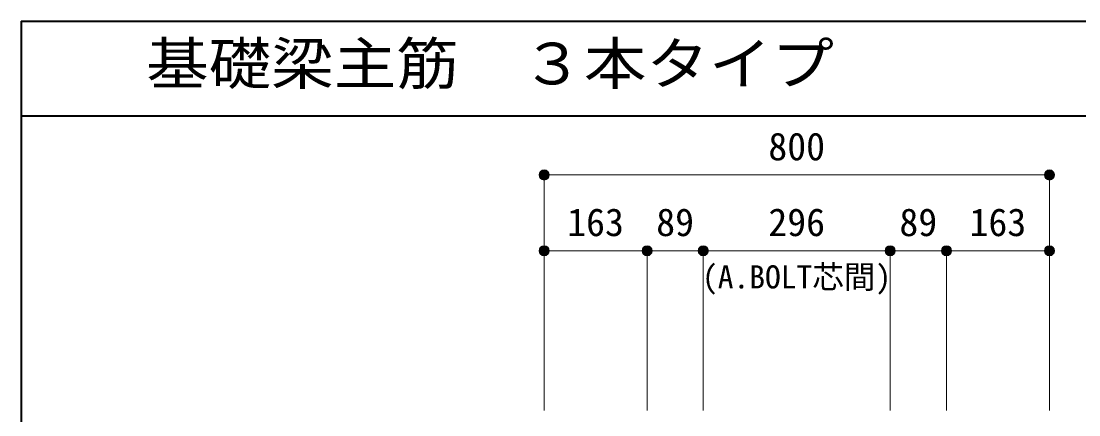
# Model space of a CAD drawing. Units: millimetres at full size, sheet at 1:20. Extents: x -3982 to 3969, y -2797 to 2801.
# Drawn here: x -3982 to -2307, y 2177 to 2801 of the extents above; entities that cross this region are included whole.
import ezdxf
from ezdxf.enums import TextEntityAlignment as Align

# ---------------------------------------------------------------- set-up
doc = ezdxf.new("R2010")
doc.units = ezdxf.units.MM
doc.header["$LTSCALE"] = 20
doc.header["$PDMODE"] = 32
doc.header["$PDSIZE"] = 12
for name, color, linetype, lineweight in [('6-7_文字', 7, 'Continuous', 18), ('6-D_寸法', 4, 'Continuous', 9), ('F-0_枠', 6, 'Continuous', 40)]:
    doc.layers.add(name, color=color, linetype=linetype, lineweight=lineweight)
doc.styles.add('ＭＳ ゴシック', font='')
doc.styles.get('ＭＳ ゴシック').set_extended_font_data('MS Gothic')

msp = doc.modelspace()

# ---------------------------------------------------------------- linework, layer by layer
at = {"layer": '6-D_寸法'}
for p, q in [((-2353.87, 2557.15), (-3153.87, 2557.15)), ((-2353.87, 2557.15), (-2353.87, 2437.15)), ((-3153.87, 2437.15), (-2990.87, 2437.15)), ((-2990.87, 2437.15), (-2990.87, 2184.12)), ((-2990.87, 2437.15), (-2901.87, 2437.15)), ((-2901.87, 2437.15), (-2901.87, 2184.12)), ((-2901.87, 2437.15), (-2605.87, 2437.15)), ((-2605.87, 2437.15), (-2901.87, 2437.15)), ((-2605.87, 2437.15), (-2605.87, 2184.12)), ((-2605.87, 2437.15), (-2516.87, 2437.15)), ((-2516.87, 2437.15), (-2516.87, 2184.12)), ((-2516.87, 2437.15), (-2353.87, 2437.15)), ((-2353.87, 2437.15), (-2353.87, 2184.12))]:
    msp.add_line(p, q, dxfattribs=at)
msp.add_lwpolyline([(-3153.87, 2557.15), (-3153.87, 2437.15), (-3153.87, 2184.12)], dxfattribs=at)
for centre, radius in [((-3153.87, 2557.15), 8), ((-3153.87, 2557.15), 7.2), ((-3153.87, 2557.15), 6.4), ((-3153.87, 2557.15), 5.6), ((-2353.87, 2557.15), 8), ((-2353.87, 2557.15), 7.2), ((-2353.87, 2557.15), 6.4), ((-2353.87, 2557.15), 5.6), ((-3153.87, 2557.15), 4.8), ((-3153.87, 2557.15), 4), ((-3153.87, 2557.15), 3.2), ((-3153.87, 2557.15), 2.4), ((-3153.87, 2557.15), 1.6), ((-3153.87, 2557.15), 0.8), ((-2353.87, 2557.15), 4.8), ((-2353.87, 2557.15), 4), ((-2353.87, 2557.15), 3.2), ((-2353.87, 2557.15), 2.4), ((-2353.87, 2557.15), 1.6), ((-2353.87, 2557.15), 0.8), ((-3153.87, 2437.15), 8), ((-2990.87, 2437.15), 8), ((-2901.87, 2437.15), 8), ((-2605.87, 2437.15), 8), ((-2516.87, 2437.15), 8), ((-2353.87, 2437.15), 8), ((-3153.87, 2437.15), 7.2), ((-3153.87, 2437.15), 6.4), ((-3153.87, 2437.15), 5.6), ((-3153.87, 2437.15), 4.8), ((-3153.87, 2437.15), 4), ((-3153.87, 2437.15), 3.2), ((-3153.87, 2437.15), 2.4), ((-3153.87, 2437.15), 1.6), ((-3153.87, 2437.15), 0.8), ((-2990.87, 2437.15), 7.2), ((-2990.87, 2437.15), 6.4), ((-2990.87, 2437.15), 5.6), ((-2990.87, 2437.15), 4.8), ((-2990.87, 2437.15), 4), ((-2990.87, 2437.15), 3.2), ((-2990.87, 2437.15), 2.4), ((-2990.87, 2437.15), 1.6), ((-2990.87, 2437.15), 0.8), ((-2901.87, 2437.15), 7.2), ((-2901.87, 2437.15), 6.4), ((-2901.87, 2437.15), 5.6), ((-2901.87, 2437.15), 4.8), ((-2901.87, 2437.15), 4), ((-2901.87, 2437.15), 3.2), ((-2901.87, 2437.15), 2.4), ((-2901.87, 2437.15), 1.6), ((-2901.87, 2437.15), 0.8), ((-2605.87, 2437.15), 7.2), ((-2605.87, 2437.15), 6.4), ((-2605.87, 2437.15), 5.6), ((-2605.87, 2437.15), 4.8), ((-2605.87, 2437.15), 4), ((-2605.87, 2437.15), 3.2), ((-2605.87, 2437.15), 2.4), ((-2605.87, 2437.15), 1.6), ((-2605.87, 2437.15), 0.8), ((-2516.87, 2437.15), 7.2), ((-2516.87, 2437.15), 6.4), ((-2516.87, 2437.15), 5.6), ((-2516.87, 2437.15), 4.8), ((-2516.87, 2437.15), 4), ((-2516.87, 2437.15), 3.2), ((-2516.87, 2437.15), 2.4), ((-2516.87, 2437.15), 1.6), ((-2516.87, 2437.15), 0.8), ((-2353.87, 2437.15), 7.2), ((-2353.87, 2437.15), 6.4), ((-2353.87, 2437.15), 5.6), ((-2353.87, 2437.15), 4.8), ((-2353.87, 2437.15), 4), ((-2353.87, 2437.15), 3.2), ((-2353.87, 2437.15), 2.4), ((-2353.87, 2437.15), 1.6), ((-2353.87, 2437.15), 0.8)]:
    msp.add_circle(centre, radius, dxfattribs=at)
at = {"layer": '6-D_寸法', "color": 7}
for p in [(-3153.87, 2557.15), (-2353.87, 2557.15), (-3153.87, 2437.15), (-2990.87, 2437.15), (-2901.87, 2437.15), (-2605.87, 2437.15), (-2516.87, 2437.15), (-2353.87, 2437.15)]:
    msp.add_point(p, dxfattribs=at)
at = {"layer": 'F-0_枠'}
for q in [(3969.4, 2800.77), (-3981.92, -2796.83)]:
    msp.add_line((-3981.92, 2800.77), q, dxfattribs=at)
at = {"layer": 'F-0_枠', "color": 2, "lineweight": 35}
msp.add_line((-3981.92, 2650.77), (2482.4, 2650.77), dxfattribs=at)

# ---------------------------------------------------------------- texts
at = {"layer": '6-7_文字', "color": 2, "style": 'ＭＳ ゴシック', "width": 1.1}
msp.add_text('\u3000\u3000基礎梁主筋\u3000３本タイプ', height=65.98, dxfattribs=at).set_placement((-3981.92, 2680.77), align=Align.BOTTOM_LEFT)
at = {"layer": '6-D_寸法', "style": 'ＭＳ ゴシック'}
for s, height, p in [('800', 43.99, (-2798.87, 2567.15)), ('163', 43.99, (-3117.37, 2447.15)), ('89', 43.99, (-2976.37, 2447.15)), ('296', 43.99, (-2798.87, 2447.15)), ('89', 43.99, (-2591.37, 2447.15)), ('163', 43.99, (-2480.37, 2447.15)), ('(A.BOLT芯間)', 36.66, (-2903.87, 2366.42))]:
    msp.add_text(s, height=height, dxfattribs=at).set_placement(p, align=Align.BOTTOM_LEFT)

doc.saveas('drawing.dxf')
